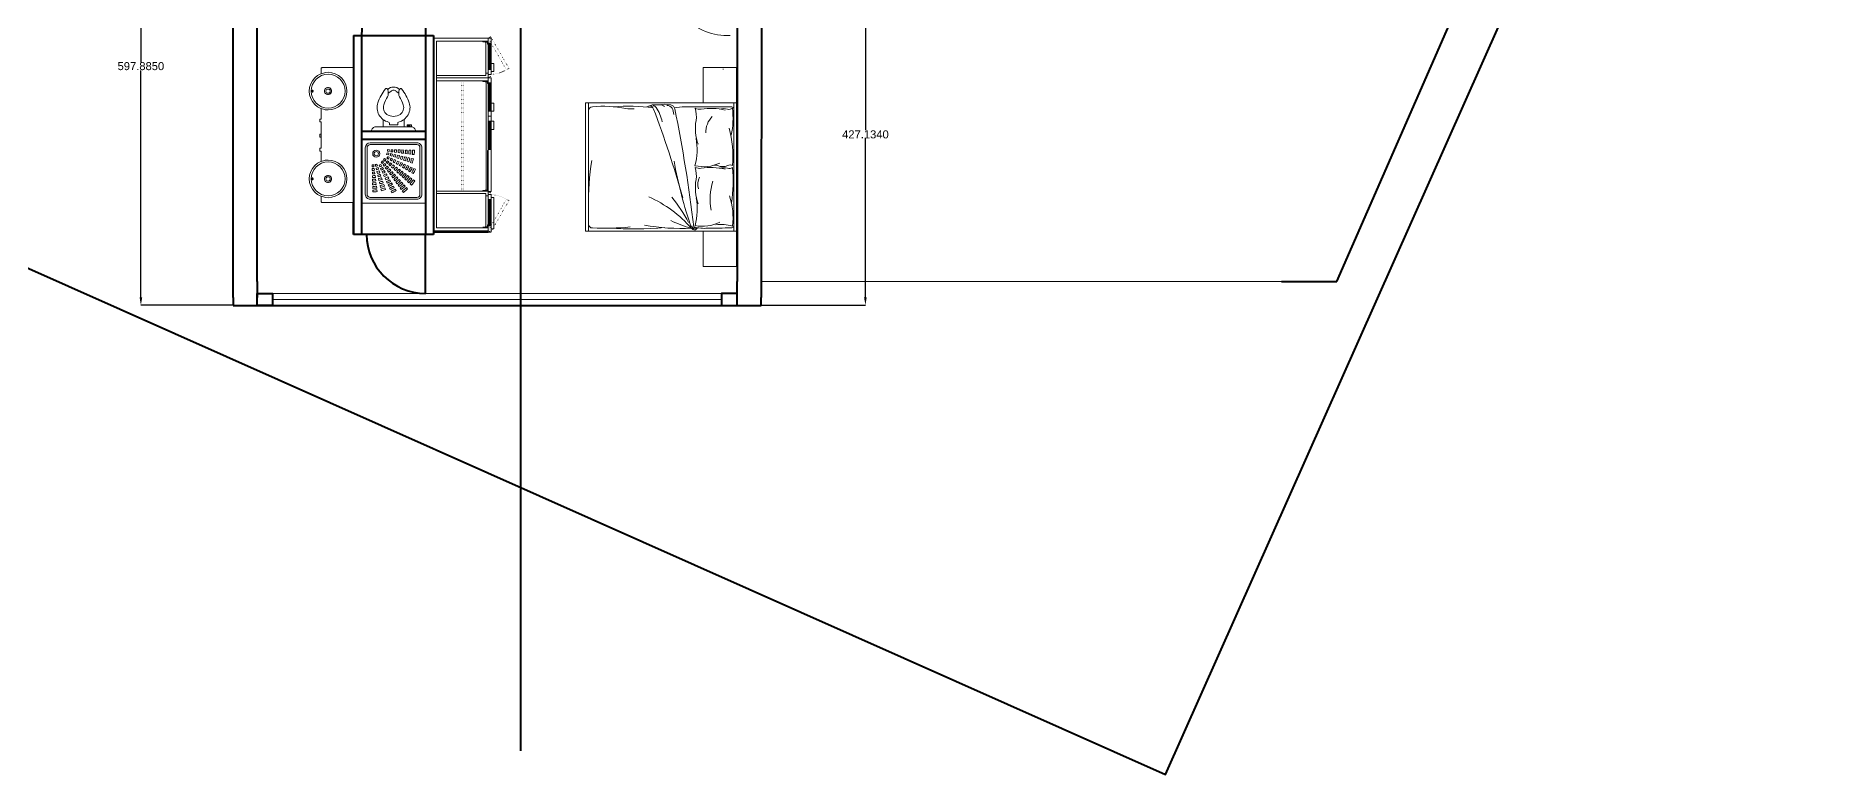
# Model space of a CAD drawing. Header units: inches. Extents: x -422522 to 22891, y -2973 to 414515.
# Drawn here: x 18422 to 20647, y 3430 to 4354 of the extents above; entities that cross this region are included whole.
import ezdxf

# ---------------------------------------------------------------- set-up
doc = ezdxf.new("R2010")
doc.units = ezdxf.units.IN
doc.header["$MEASUREMENT"] = 0
doc.linetypes.add('DOT2', pattern=[0.125, 0, -0.125])
doc.linetypes.add('TRATTEGGIATA2', pattern=[9.525, 6.35, -3.175])
doc.layers.get('0').update_dxf_attribs({"lineweight": 40})
for name, color, linetype, lineweight in [('ARREDAMENTO', 8, 'Continuous', 13), ('ARREDI attrezzature - furniture', 175, 'Continuous', 9), ('PORTE_finestre_doors_windows', 4, 'Continuous', 15)]:
    doc.layers.add(name, color=color, linetype=linetype, lineweight=lineweight)
doc.layers.add('ARREDI_attrezzature', color=175, linetype='Continuous')
doc.styles.add('ARCH', font='txt')
doc.styles.get("Standard").update_dxf_attribs({"font": 'Arial.ttf'})
doc.dimstyles.get("Standard").update_dxf_attribs({"dimtxt": 10, "dimasz": 10, "dimexe": 0.18, "dimexo": 0.0625, "dimgap": 0.09, "dimtad": 0, "dimtih": 1, "dimtoh": 1, "dimdec": 4, "dimzin": 0, "dimdsep": 46, "dimtxsty": 'Standard', "dimcen": 0.09, "dimadec": 0, "dimazin": 0, "dimtfac": 1, "dimtdec": 4, "dimtofl": 0, "dimtmove": 0, "dimatfit": 3, "dimfxl": 1, "dimtolj": 1, "dimtzin": 0, "dimarcsym": 0})

# ---------------------------------------------------------------- blocks, each defined once
blk = doc.blocks.new('15PTOI06')
for p, q in [((8, 8.5), (8, -8.5)), ((11.5, 5), (8, 5)), ((9, 2), (9.765178, 2)), ((9, -2), (9, 2)), ((23.431562, 2.5), (24.727861, 2.5)), ((24.931034, 1.327586), (24.062054, 2.5)), ((11.5, -5), (8, -5)), ((8.5, -8), (8, -8)), ((9, -6.5), (8.5, -6.5)), ((8.5, -6.5), (8.5, -8)), ((9.765178, -2), (9, -2)), ((9, -8.5), (9, -6.5)), ((23.431562, -2.5), (24.690476, -2.5)), ((24.931034, -1.327586), (24.062054, -2.5)), ((8, -8.5), (9, -8.5))]:
    blk.add_line(p, q)
for centre, radius, start, end in [((6, 8.5), 2, 0, 90), ((9.765178, 2.5), 0.5, 270, 346.116636), ((17.25, 0.65), 7.210062, 71.816347, 166.116636), ((19.118098, 0), 6.118098, 147.797266, 212.202734), ((17.25, 0.65), 4.210062, 71.816347, 142.891702), ((12, -13.75), 19.534695, 57.937508, 70.559965), ((12, -13.75), 22.534695, 51.265418, 70.559965), ((23.431562, 4.5), 2, 237.937508, 270), ((24.727861, 4.5), 2, 270, 314.939898), ((23.666667, 0), 1.833333, 313.602819, 46.397181), ((23.166667, 0), 3.833333, 313.602819, 46.397181), ((25.787408, 3.438228), 0.5, 314.939898, 51.265418), ((9.765178, -2.5), 0.5, 13.883364, 90), ((17.25, -0.65), 7.210062, 193.883364, 288.183653), ((17.25, -0.65), 4.210062, 217.108298, 288.183653), ((12, 13.75), 19.534695, 289.440035, 302.062492), ((12, 13.75), 22.534695, 289.440035, 308.665009), ((23.431562, -4.5), 2, 90, 122.062492), ((24.690476, -4.5), 2, 44.162471, 90), ((25.766527, -3.454957), 0.5, 308.665009, 44.162471), ((6, -8.5), 2, 270, 0)]:
    blk.add_arc(centre, radius, start, end)
at = {"style": 'ARCH'}
for tag, p, flags in [('ITEM', (0, -19.5), 3), ('ROOM_NUMBER', (0, -28.5), 1)]:
    blk.add_attdef(tag, p, '', height=6, dxfattribs=dict(at, flags=flags))
blk = doc.blocks.new('*D57')
at = {"color": 0, "lineweight": -2, "transparency": 16777216}
for p, q in [((18668.1, 4614.6), (18553.1, 4614.6)), ((18553.2, 4604.6), (18553.2, 4320.8)), ((18553.2, 4026.7), (18553.2, 4310.4)), ((18668.3, 4016.7), (18553.1, 4016.7))]:
    blk.add_line(p, q, dxfattribs=at)
at = {"color": 0, "transparency": 16777216}
for points in [[(18551.6, 4604.6), (18554.9, 4604.6), (18553.2, 4614.6)], [(18551.6, 4026.7), (18554.9, 4026.7), (18553.2, 4016.7)]]:
    blk.add_solid(points, dxfattribs=at)
at = {"layer": 'Defpoints', "color": 0, "transparency": 16777216}
for p in [(18553.2, 4614.6), (18668.2, 4614.6), (18668.3, 4016.7)]:
    blk.add_point(p, dxfattribs=at)
at = {"color": 0, "transparency": 16777216, "insert": (18553.2, 4315.6), "char_height": 10, "attachment_point": 5}
blk.add_mtext('\\A1;597.8850', dxfattribs=at)
blk = doc.blocks.new('*D64')
at = {"color": 0, "lineweight": -2, "transparency": 16777216}
for p, q in [((19328.4, 4443.8), (19458.8, 4443.8)), ((19458.6, 4433.8), (19458.6, 4235.5)), ((19458.6, 4026.7), (19458.6, 4225.1)), ((19328.4, 4016.7), (19458.8, 4016.7))]:
    blk.add_line(p, q, dxfattribs=at)
at = {"color": 0, "transparency": 16777216}
for points in [[(19456.9, 4433.8), (19460.2, 4433.8), (19458.6, 4443.8)], [(19456.9, 4026.7), (19460.2, 4026.7), (19458.6, 4016.7)]]:
    blk.add_solid(points, dxfattribs=at)
at = {"layer": 'Defpoints', "color": 0, "transparency": 16777216}
for p in [(19328.4, 4443.8), (19328.3, 4016.7), (19458.6, 4016.7)]:
    blk.add_point(p, dxfattribs=at)
at = {"color": 0, "transparency": 16777216, "insert": (19458.6, 4230.3), "char_height": 10, "attachment_point": 5}
blk.add_mtext('\\A1;427.1340', dxfattribs=at)

msp = doc.modelspace()

# ---------------------------------------------------------------- linework, layer by layer
at = {"color": 1}
msp.add_line((19027.87459, 3459.69979), (19027.87459, 5414.87598), dxfattribs=at)
for p, q in [((18668.32267, 4046.68393), (18668.32267, 5256.68393)), ((19328.83663, 4661.90423), (19328.32267, 4046.68393)), ((20047.60034, 4046.68393), (20290.34628, 4600.62601)), ((18698.32267, 4046.68393), (18698.32267, 4433.81791)), ((18908.9109, 4433.81791), (18908.9109, 4353.81791)), ((19298.32267, 4433.81791), (19298.32267, 4046.68393)), ((18818.9109, 4353.81791), (18818.9109, 4105.34732)), ((18818.9109, 4353.81791), (18918.9109, 4353.81791)), ((18828.9109, 4353.81791), (18828.9109, 4105.34732)), ((18908.9109, 4353.81791), (18908.9109, 4105.34732)), ((18918.9109, 4353.81791), (18918.9109, 4105.34732)), ((18918.9109, 4326.14586), (18918.9109, 4132.70586)), ((19298.32267, 4313.83199), (19298.32267, 4269.59669)), ((19298.32267, 4189.59669), (19298.32267, 4313.83199)), ((19298.32267, 4087.03237), (19298.32267, 4287.23975)), ((18818.9109, 4245.34732), (18818.9109, 4145.34732)), ((18828.9109, 4234.58261), (18908.9109, 4234.58261)), ((18828.9109, 4224.58261), (18908.9109, 4224.58261)), ((19298.32267, 4189.59669), (19298.32267, 4065.3614)), ((18818.9109, 4105.34732), (18818.9109, 4145.34732)), ((18918.9109, 4105.34732), (18818.9109, 4105.34732)), ((18908.9109, 4031.68393), (18908.9109, 4105.34732)), ((18987.08982, 4108.2215), (18918.9109, 4108.2215)), ((19298.32267, 4065.3614), (19298.32267, 4109.59669)), ((18698.32267, 4046.68393), (18698.32267, 4061.68393)), ((18668.32267, 4026.68393), (18668.32267, 4046.68393)), ((18698.32267, 4046.68393), (18698.32267, 4026.68393)), ((19298.32267, 4016.68393), (19298.32267, 4046.68393)), ((19328.32267, 4046.68393), (19328.32267, 4026.68393)), ((19978.32267, 4046.68393), (20047.60034, 4046.68393)), ((18668.32267, 4026.68393), (18668.32267, 4016.68393)), ((18668.32267, 4016.68393), (19328.32267, 4016.68393)), ((19328.32267, 4016.68393), (19328.32267, 4026.68393))]:
    msp.add_line(p, q)
for points in [[(18006.50478, 4243.59838), (19833.7291, 3430.42479), (20646.90269, 5257.64911), (18819.67837, 6070.8227)], [(18698.32267, 4031.68393), (18717.80384, 4031.68393), (18717.80384, 4016.68393), (18698.32267, 4016.68393)], [(19298.32267, 4031.68393), (19278.8415, 4031.68393), (19278.8415, 4016.68393), (19298.32267, 4016.68393)]]:
    msp.add_lwpolyline(points, close=True)
for centre, radius, start, end in [((18908.9109, 4353.81791), 80, 90, 180), ((18908.9109, 4105.34732), 73.66339, 180, 270)]:
    msp.add_arc(centre, radius, start, end)
at = {"layer": 'ARREDAMENTO'}
for p, q in [((18918.9109, 4350.49951), (18987.3109, 4350.49951)), ((18987.3109, 4346.89951), (18922.5109, 4346.89951)), ((18922.5109, 4346.89951), (18922.5109, 4246.57888)), ((18980.37942, 4346.89951), (18980.37942, 4345.86774)), ((18984.87151, 4346.89951), (18980.37942, 4346.89951)), ((18980.37942, 4345.86774), (18984.87151, 4345.86774)), ((18983.40572, 4345.86774), (18983.40572, 4345.53642)), ((18986.24282, 4345.86774), (18983.40572, 4345.86774)), ((18983.40572, 4345.53642), (18986.24282, 4345.53642)), ((18984.09061, 4345.53642), (18984.09061, 4306.81951)), ((18984.87151, 4345.86774), (18984.87151, 4346.89951)), ((18986.24282, 4346.89951), (18986.24282, 4343.21769)), ((18987.3109, 4346.89951), (18986.24282, 4346.89951)), ((18986.24282, 4345.53642), (18986.24282, 4345.86774)), ((18986.24282, 4343.21769), (18987.3109, 4343.21769)), ((18987.3109, 4301.05951), (18987.3109, 4350.49951)), ((18987.3109, 4350.49951), (18990.9109, 4350.49951)), ((18987.3109, 4343.21769), (18987.3109, 4346.89951)), ((18987.3109, 4344.2081), (18990.9109, 4344.2081)), ((18988.44282, 4344.2081), (18988.44282, 4311.37752)), ((18989.85771, 4311.37752), (18989.85771, 4344.2081)), ((18990.9109, 4305.18336), (18990.9109, 4350.49951)), ((19298.32267, 4346.96382), (19298.32267, 4153.52382)), ((18994.13587, 4318.91434), (18990.9109, 4318.91434)), ((18994.13587, 4308.76521), (18994.13587, 4318.91434)), ((18767.58221, 4297.47838), (18765.40786, 4293.41046)), ((18769.53861, 4296.17116), (18767.58169, 4292.51003)), ((18770.50839, 4301.04395), (18767.58221, 4297.47838)), ((18772.17217, 4299.38017), (18769.53861, 4296.17116)), ((18774.07396, 4303.97013), (18770.50839, 4301.04395)), ((18775.38118, 4302.01373), (18772.17217, 4299.38017)), ((18778.14188, 4306.14448), (18774.07396, 4303.97013)), ((18779.04231, 4303.97065), (18775.38118, 4302.01373)), ((18778.32267, 4306.19933), (18778.14188, 4306.14448)), ((18778.42962, 4313.19698), (18778.32267, 4312.80305)), ((18778.32267, 4312.80305), (18778.32267, 4306.19933)), ((18778.32267, 4306.19933), (18782.55584, 4307.48344)), ((18778.73042, 4313.52413), (18778.42962, 4313.19698)), ((18779.19833, 4313.74446), (18778.73042, 4313.52413)), ((18783.01487, 4305.17571), (18779.04231, 4303.97065)), ((18779.73309, 4313.81791), (18779.19833, 4313.74446)), ((18818.9109, 4313.81791), (18779.73309, 4313.81791)), ((18782.55584, 4307.48344), (18783.61679, 4307.58794)), ((18787.1462, 4305.58261), (18783.01487, 4305.17571)), ((18787.1462, 4307.93555), (18783.61679, 4307.58794)), ((18791.73656, 4307.48344), (18787.1462, 4307.93555)), ((18791.27752, 4305.17571), (18787.1462, 4305.58261)), ((18795.25008, 4303.97065), (18791.27752, 4305.17571)), ((18796.15052, 4306.14448), (18791.73656, 4307.48344)), ((18798.91122, 4302.01373), (18795.25008, 4303.97065)), ((18800.21844, 4303.97013), (18796.15052, 4306.14448)), ((18802.12022, 4299.38017), (18798.91122, 4302.01373)), ((18803.78401, 4301.04395), (18800.21844, 4303.97013)), ((18804.75379, 4296.17116), (18802.12022, 4299.38017)), ((18806.71019, 4297.47838), (18803.78401, 4301.04395)), ((18806.71071, 4292.51003), (18804.75379, 4296.17116)), ((18808.88454, 4293.41046), (18806.71019, 4297.47838)), ((18922.5109, 4303.93951), (18984.10292, 4303.93951)), ((18922.5109, 4301.05951), (18987.3109, 4301.05951)), ((18922.5109, 4301.05951), (18987.3109, 4301.05951)), ((18922.5109, 4297.45951), (18987.3109, 4297.45951)), ((18980.37942, 4297.45951), (18980.37942, 4296.42774)), ((18984.87151, 4297.45951), (18980.37942, 4297.45951)), ((18980.37942, 4296.42774), (18984.87151, 4296.42774)), ((18983.40572, 4296.42774), (18983.40572, 4296.09642)), ((18986.24282, 4296.42774), (18983.40572, 4296.42774)), ((18983.40572, 4296.09642), (18986.24282, 4296.09642)), ((18987.3109, 4306.81951), (18984.10292, 4306.81951)), ((18984.10292, 4306.81951), (18984.10292, 4303.93951)), ((18984.81018, 4160.71649), (18984.81018, 4296.09642)), ((18984.87151, 4296.42774), (18984.87151, 4297.45951)), ((18986.24282, 4297.45951), (18986.24282, 4293.77769)), ((18987.3109, 4297.45951), (18986.24282, 4297.45951)), ((18986.24282, 4296.09642), (18986.24282, 4296.42774)), ((18987.3109, 4311.37752), (18990.9109, 4311.37752)), ((18987.3109, 4305.18336), (18987.3109, 4306.81951)), ((18987.3109, 4305.18336), (18990.9109, 4305.18336)), ((18987.3109, 4301.05951), (18987.3109, 4109.91341)), ((18990.9109, 4301.05951), (18987.3109, 4301.05951)), ((18987.3109, 4293.77769), (18987.3109, 4297.45951)), ((18987.3109, 4294.75117), (18990.9109, 4294.75117)), ((18988.44282, 4311.37752), (18989.85771, 4311.37752)), ((18988.44282, 4294.75117), (18988.44282, 4259.33399)), ((18989.85771, 4294.75117), (18988.44282, 4294.75117)), ((18989.85771, 4259.33399), (18989.85771, 4294.75117)), ((18990.9109, 4308.76521), (18994.13587, 4308.76521)), ((18990.9109, 4301.05951), (18990.9109, 4158.98205)), ((19255.96973, 4313.83199), (19298.32267, 4313.83199)), ((19255.96973, 4269.59669), (19255.96973, 4313.83199)), ((19280.83805, 4312.46193), (19280.83805, 4311.43017)), ((18764.0689, 4288.9965), (18763.61679, 4284.40614)), ((18763.61679, 4284.40614), (18764.0689, 4279.81578)), ((18765.40786, 4293.41046), (18764.0689, 4288.9965)), ((18764.0689, 4279.81578), (18765.40786, 4275.40183)), ((18765.40786, 4275.40183), (18767.58221, 4271.3339)), ((18766.37663, 4288.53747), (18765.96973, 4284.40614)), ((18765.96973, 4284.40614), (18766.37663, 4280.27482)), ((18767.58169, 4292.51003), (18766.37663, 4288.53747)), ((18766.37663, 4280.27482), (18767.58169, 4276.30226)), ((18767.17546, 4284.77258), (18767.1462, 4284.40614)), ((18767.17546, 4284.0397), (18767.1462, 4284.40614)), ((18767.23574, 4285.03007), (18767.17546, 4284.77258)), ((18767.23574, 4283.78222), (18767.17546, 4284.0397)), ((18767.31682, 4285.23469), (18767.23574, 4285.03007)), ((18767.31682, 4283.5776), (18767.23574, 4283.78222)), ((18767.42816, 4285.41057), (18767.31682, 4285.23469)), ((18767.42816, 4283.40171), (18767.31682, 4283.5776)), ((18767.56219, 4285.53105), (18767.42816, 4285.41057)), ((18767.56219, 4283.28124), (18767.42816, 4283.40171)), ((18767.73443, 4285.58261), (18767.56219, 4285.53105)), ((18767.73443, 4283.22967), (18767.56219, 4283.28124)), ((18767.58169, 4276.30226), (18769.53861, 4272.64113)), ((18767.73443, 4285.58261), (18767.90668, 4285.53105)), ((18767.73443, 4283.22967), (18767.90668, 4283.28124)), ((18767.90668, 4285.53105), (18768.0407, 4285.41057)), ((18767.90668, 4283.28124), (18768.0407, 4283.40171)), ((18768.0407, 4285.41057), (18768.15204, 4285.23469)), ((18768.0407, 4283.40171), (18768.15204, 4283.5776)), ((18768.15204, 4285.23469), (18768.23313, 4285.03007)), ((18768.15204, 4283.5776), (18768.23313, 4283.78222)), ((18768.23313, 4285.03007), (18768.29341, 4284.77258)), ((18768.23313, 4283.78222), (18768.29341, 4284.0397)), ((18768.29341, 4284.77258), (18768.32267, 4284.40614)), ((18768.29341, 4284.0397), (18768.32267, 4284.40614)), ((18769.53861, 4272.64113), (18772.17217, 4269.43212)), ((18783.21529, 4286.40904), (18782.78875, 4285.09629)), ((18782.78875, 4285.09629), (18782.78875, 4283.71599)), ((18782.78875, 4283.71599), (18783.21529, 4282.40324)), ((18784.02661, 4287.52573), (18783.21529, 4286.40904)), ((18783.21529, 4282.40324), (18784.02661, 4281.28655)), ((18785.1433, 4288.33705), (18784.02661, 4287.52573)), ((18784.02661, 4281.28655), (18785.1433, 4280.47523)), ((18784.73524, 4285.63459), (18784.47363, 4284.82944)), ((18784.47363, 4284.82944), (18784.47363, 4283.98285)), ((18784.47363, 4283.98285), (18784.73524, 4283.1777)), ((18785.23285, 4286.31949), (18784.73524, 4285.63459)), ((18784.73524, 4283.1777), (18785.23285, 4282.49279)), ((18786.45605, 4288.76359), (18785.1433, 4288.33705)), ((18785.1433, 4280.47523), (18786.45605, 4280.04869)), ((18785.91775, 4286.8171), (18785.23285, 4286.31949)), ((18785.23285, 4282.49279), (18785.91775, 4281.99518)), ((18786.72291, 4287.07871), (18785.91775, 4286.8171)), ((18785.91775, 4281.99518), (18786.72291, 4281.73357)), ((18787.83635, 4288.76359), (18786.45605, 4288.76359)), ((18786.45605, 4280.04869), (18787.83635, 4280.04869)), ((18787.56949, 4287.07871), (18786.72291, 4287.07871)), ((18786.72291, 4281.73357), (18787.56949, 4281.73357)), ((18788.37464, 4286.8171), (18787.56949, 4287.07871)), ((18787.56949, 4281.73357), (18788.37464, 4281.99518)), ((18789.1491, 4288.33705), (18787.83635, 4288.76359)), ((18787.83635, 4280.04869), (18789.1491, 4280.47523)), ((18789.05955, 4286.31949), (18788.37464, 4286.8171)), ((18788.37464, 4281.99518), (18789.05955, 4282.49279)), ((18789.55716, 4285.63459), (18789.05955, 4286.31949)), ((18789.05955, 4282.49279), (18789.55716, 4283.1777)), ((18790.26579, 4287.52573), (18789.1491, 4288.33705)), ((18789.1491, 4280.47523), (18790.26579, 4281.28655)), ((18789.81877, 4284.82944), (18789.55716, 4285.63459)), ((18789.55716, 4283.1777), (18789.81877, 4283.98285)), ((18789.81877, 4283.98285), (18789.81877, 4284.82944)), ((18791.07711, 4286.40904), (18790.26579, 4287.52573)), ((18790.26579, 4281.28655), (18791.07711, 4282.40324)), ((18791.50365, 4285.09629), (18791.07711, 4286.40904)), ((18791.07711, 4282.40324), (18791.50365, 4283.71599)), ((18791.50365, 4283.71599), (18791.50365, 4285.09629)), ((18802.12022, 4269.43212), (18804.75379, 4272.64113)), ((18804.75379, 4272.64113), (18806.71071, 4276.30226)), ((18806.71019, 4271.3339), (18808.88454, 4275.40183)), ((18807.91577, 4288.53747), (18806.71071, 4292.51003)), ((18806.71071, 4276.30226), (18807.91577, 4280.27482)), ((18808.32267, 4284.40614), (18807.91577, 4288.53747)), ((18807.91577, 4280.27482), (18808.32267, 4284.40614)), ((18810.2235, 4288.9965), (18808.88454, 4293.41046)), ((18808.88454, 4275.40183), (18810.2235, 4279.81578)), ((18810.67561, 4284.40614), (18810.2235, 4288.9965)), ((18810.2235, 4279.81578), (18810.67561, 4284.40614)), ((18986.24282, 4293.77769), (18987.3109, 4293.77769)), ((18767.58221, 4271.3339), (18770.50839, 4267.76834)), ((18770.50839, 4267.76834), (18774.07396, 4264.84215)), ((18772.17217, 4269.43212), (18775.38118, 4266.79855)), ((18774.07396, 4264.84215), (18778.14188, 4262.6678)), ((18775.38118, 4266.79855), (18779.04231, 4264.84163)), ((18778.14188, 4262.6678), (18778.32267, 4262.61296)), ((18778.32267, 4262.61296), (18782.55584, 4261.32884)), ((18778.32267, 4262.61296), (18778.32267, 4249.57804)), ((18779.04231, 4264.84163), (18783.01487, 4263.63657)), ((18783.61679, 4261.22435), (18782.55584, 4261.32884)), ((18783.01487, 4263.63657), (18787.1462, 4263.22967)), ((18783.61679, 4261.22435), (18787.1462, 4260.87673)), ((18783.61679, 4261.22435), (18783.61679, 4261.22435)), ((18787.1462, 4263.22967), (18791.27752, 4263.63657)), ((18787.1462, 4260.87673), (18791.73656, 4261.32884)), ((18791.27752, 4263.63657), (18795.25008, 4264.84163)), ((18791.73656, 4261.32884), (18796.15052, 4262.6678)), ((18795.25008, 4264.84163), (18798.91122, 4266.79855)), ((18796.15052, 4262.6678), (18800.21844, 4264.84215)), ((18798.91122, 4266.79855), (18802.12022, 4269.43212)), ((18800.21844, 4264.84215), (18803.78401, 4267.76834)), ((18803.78401, 4267.76834), (18806.71019, 4271.3339)), ((18922.5109, 4113.51341), (18922.5109, 4256.79341)), ((18987.3109, 4259.33399), (18990.9109, 4259.33399)), ((18987.3109, 4253.15675), (18990.9109, 4253.15675)), ((18987.3109, 4252.96226), (18990.9109, 4252.96226)), ((18988.44282, 4259.33399), (18989.85771, 4259.33399)), ((18994.13587, 4269.58169), (18990.9109, 4269.58169)), ((18990.9109, 4259.43256), (18994.13587, 4259.43256)), ((18994.13587, 4259.43256), (18994.13587, 4269.58169)), ((19108.67561, 4109.59669), (19108.67561, 4269.59669)), ((19298.32267, 4269.59669), (19108.67561, 4269.59669)), ((19112.72267, 4109.59669), (19112.72267, 4269.59669)), ((19191.16839, 4266.95301), (19185.57734, 4264.89081)), ((19192.79686, 4267.24375), (19202.03124, 4267.24375)), ((19232.57961, 4264.89081), (19290.5109, 4264.89081)), ((19294.27561, 4109.59669), (19294.27561, 4269.59669)), ((18778.32267, 4249.57804), (18777.02504, 4249.57804)), ((18777.02504, 4249.57804), (18777.02504, 4246.04863)), ((18777.02504, 4246.04863), (18778.32267, 4246.04863)), ((18778.32267, 4230.60125), (18777.02504, 4230.60125)), ((18777.02504, 4230.60125), (18777.02504, 4227.07184)), ((18778.32267, 4246.04863), (18778.32267, 4245.04638)), ((18778.32267, 4235.51696), (18778.32267, 4245.04638)), ((18778.32267, 4241.51696), (18778.32267, 4227.17767)), ((18778.32267, 4217.64826), (18778.32267, 4231.98755)), ((18987.3109, 4246.7681), (18990.9109, 4246.7681)), ((18988.44282, 4211.35091), (18988.44282, 4246.7681)), ((18988.44282, 4246.7681), (18989.85771, 4246.7681)), ((18989.85771, 4246.7681), (18989.85771, 4211.35091)), ((18990.9109, 4246.68645), (18994.13587, 4246.68645)), ((18994.13587, 4236.53732), (18990.9109, 4236.53732)), ((18994.13587, 4246.68645), (18994.13587, 4236.53732)), ((18777.02504, 4227.07184), (18778.32267, 4227.07184)), ((18777.02504, 4209.58719), (18777.02504, 4213.1166)), ((18777.02504, 4213.1166), (18778.32267, 4213.1166)), ((18778.32267, 4209.58719), (18777.02504, 4209.58719)), ((18778.32267, 4223.64826), (18778.32267, 4214.11885)), ((18778.32267, 4213.1166), (18778.32267, 4214.11885)), ((18778.32267, 4196.55227), (18778.32267, 4209.58719)), ((18828.9109, 4224.58261), (18828.9109, 4144.58261)), ((18833.62202, 4213.64928), (18833.62202, 4155.51595)), ((18835.84424, 4213.64928), (18835.84424, 4155.51595)), ((18897.97757, 4219.8715), (18839.84424, 4219.8715)), ((18897.97757, 4217.64928), (18839.84424, 4217.64928)), ((18901.97757, 4155.51595), (18901.97757, 4213.64928)), ((18904.19979, 4155.51595), (18904.19979, 4213.64928)), ((18908.9109, 4144.58261), (18908.9109, 4224.58261)), ((18986.24282, 4159.35341), (18986.24282, 4210.18132)), ((18986.24282, 4210.18132), (18987.3109, 4210.18132)), ((18987.3109, 4211.35091), (18990.9109, 4211.35091)), ((18987.3109, 4210.18132), (18987.3109, 4159.35341)), ((18989.85771, 4211.35091), (18988.44282, 4211.35091)), ((18764.0689, 4179.34944), (18765.40786, 4183.7634)), ((18765.40786, 4183.7634), (18767.58221, 4187.83132)), ((18767.58169, 4182.86297), (18769.53861, 4186.5241)), ((18767.58221, 4187.83132), (18770.50839, 4191.39689)), ((18769.53861, 4186.5241), (18772.17217, 4189.73311)), ((18770.50839, 4191.39689), (18774.07396, 4194.32307)), ((18772.17217, 4189.73311), (18775.38118, 4192.36668)), ((18774.07396, 4194.32307), (18778.14188, 4196.49743)), ((18775.38118, 4192.36668), (18779.04231, 4194.32359)), ((18778.14188, 4196.49743), (18778.32267, 4196.55227)), ((18778.32267, 4196.55227), (18782.55584, 4197.83638)), ((18779.04231, 4194.32359), (18783.01487, 4195.52865)), ((18783.61679, 4197.94088), (18782.55584, 4197.83638)), ((18783.01487, 4195.52865), (18787.1462, 4195.93555)), ((18783.61679, 4197.94088), (18787.1462, 4198.2885)), ((18783.61679, 4197.94088), (18783.61679, 4197.94088)), ((18787.1462, 4198.2885), (18791.73656, 4197.83638)), ((18787.1462, 4195.93555), (18791.27752, 4195.52865)), ((18791.27752, 4195.52865), (18795.25008, 4194.32359)), ((18791.73656, 4197.83638), (18796.15052, 4196.49743)), ((18795.25008, 4194.32359), (18798.91122, 4192.36668)), ((18796.15052, 4196.49743), (18800.21844, 4194.32307)), ((18798.91122, 4192.36668), (18802.12022, 4189.73311)), ((18800.21844, 4194.32307), (18803.78401, 4191.39689)), ((18802.12022, 4189.73311), (18804.75379, 4186.5241)), ((18803.78401, 4191.39689), (18806.71019, 4187.83132)), ((18804.75379, 4186.5241), (18806.71071, 4182.86297)), ((18806.71019, 4187.83132), (18808.88454, 4183.7634)), ((18808.88454, 4183.7634), (18810.2235, 4179.34944)), ((18763.61679, 4174.75908), (18764.0689, 4179.34944)), ((18764.0689, 4170.16872), (18763.61679, 4174.75908)), ((18765.40786, 4165.75477), (18764.0689, 4170.16872)), ((18767.58221, 4161.68684), (18765.40786, 4165.75477)), ((18765.96973, 4174.75908), (18766.37663, 4178.89041)), ((18766.37663, 4170.62776), (18765.96973, 4174.75908)), ((18766.37663, 4178.89041), (18767.58169, 4182.86297)), ((18767.58169, 4166.6552), (18766.37663, 4170.62776)), ((18767.17546, 4175.12553), (18767.1462, 4174.75908)), ((18767.17546, 4174.39264), (18767.1462, 4174.75908)), ((18767.23574, 4175.38301), (18767.17546, 4175.12553)), ((18767.23574, 4174.13516), (18767.17546, 4174.39264)), ((18767.31682, 4175.58763), (18767.23574, 4175.38301)), ((18767.31682, 4173.93054), (18767.23574, 4174.13516)), ((18767.42816, 4175.76351), (18767.31682, 4175.58763)), ((18767.42816, 4173.75465), (18767.31682, 4173.93054)), ((18767.56219, 4175.88399), (18767.42816, 4175.76351)), ((18767.56219, 4173.63418), (18767.42816, 4173.75465)), ((18767.73443, 4175.93555), (18767.56219, 4175.88399)), ((18767.73443, 4173.58261), (18767.56219, 4173.63418)), ((18769.53861, 4162.99407), (18767.58169, 4166.6552)), ((18770.50839, 4158.12128), (18767.58221, 4161.68684)), ((18767.73443, 4175.93555), (18767.90668, 4175.88399)), ((18767.73443, 4173.58261), (18767.90668, 4173.63418)), ((18767.90668, 4175.88399), (18768.0407, 4175.76351)), ((18767.90668, 4173.63418), (18768.0407, 4173.75465)), ((18768.0407, 4175.76351), (18768.15204, 4175.58763)), ((18768.0407, 4173.75465), (18768.15204, 4173.93054)), ((18768.15204, 4175.58763), (18768.23313, 4175.38301)), ((18768.15204, 4173.93054), (18768.23313, 4174.13516)), ((18768.23313, 4175.38301), (18768.29341, 4175.12553)), ((18768.23313, 4174.13516), (18768.29341, 4174.39264)), ((18768.29341, 4175.12553), (18768.32267, 4174.75908)), ((18768.29341, 4174.39264), (18768.32267, 4174.75908)), ((18772.17217, 4159.78506), (18769.53861, 4162.99407)), ((18782.78875, 4175.44924), (18783.21529, 4176.76198)), ((18782.78875, 4174.06893), (18782.78875, 4175.44924)), ((18783.21529, 4172.75618), (18782.78875, 4174.06893)), ((18783.21529, 4176.76198), (18784.02661, 4177.87867)), ((18784.02661, 4171.63949), (18783.21529, 4172.75618)), ((18784.02661, 4177.87867), (18785.1433, 4178.68999)), ((18785.1433, 4170.82817), (18784.02661, 4171.63949)), ((18784.47363, 4175.18238), (18784.73524, 4175.98753)), ((18784.47363, 4174.33579), (18784.47363, 4175.18238)), ((18784.73524, 4173.53064), (18784.47363, 4174.33579)), ((18784.73524, 4175.98753), (18785.23285, 4176.67243)), ((18785.23285, 4172.84574), (18784.73524, 4173.53064)), ((18785.1433, 4178.68999), (18786.45605, 4179.11653)), ((18786.45605, 4170.40163), (18785.1433, 4170.82817)), ((18785.23285, 4176.67243), (18785.91775, 4177.17004)), ((18785.91775, 4172.34812), (18785.23285, 4172.84574)), ((18785.91775, 4177.17004), (18786.72291, 4177.43165)), ((18786.72291, 4172.08651), (18785.91775, 4172.34812)), ((18786.45605, 4179.11653), (18787.83635, 4179.11653)), ((18787.83635, 4170.40163), (18786.45605, 4170.40163)), ((18786.72291, 4177.43165), (18787.56949, 4177.43165)), ((18787.56949, 4172.08651), (18786.72291, 4172.08651)), ((18787.56949, 4177.43165), (18788.37464, 4177.17004)), ((18788.37464, 4172.34812), (18787.56949, 4172.08651)), ((18787.83635, 4179.11653), (18789.1491, 4178.68999)), ((18789.1491, 4170.82817), (18787.83635, 4170.40163)), ((18788.37464, 4177.17004), (18789.05955, 4176.67243)), ((18789.05955, 4172.84574), (18788.37464, 4172.34812)), ((18789.05955, 4176.67243), (18789.55716, 4175.98753)), ((18789.55716, 4173.53064), (18789.05955, 4172.84574)), ((18789.1491, 4178.68999), (18790.26579, 4177.87867)), ((18790.26579, 4171.63949), (18789.1491, 4170.82817)), ((18789.55716, 4175.98753), (18789.81877, 4175.18238)), ((18789.81877, 4174.33579), (18789.55716, 4173.53064)), ((18789.81877, 4175.18238), (18789.81877, 4174.33579)), ((18790.26579, 4177.87867), (18791.07711, 4176.76198)), ((18791.07711, 4172.75618), (18790.26579, 4171.63949)), ((18791.07711, 4176.76198), (18791.50365, 4175.44924)), ((18791.50365, 4174.06893), (18791.07711, 4172.75618)), ((18791.50365, 4175.44924), (18791.50365, 4174.06893)), ((18804.75379, 4162.99407), (18802.12022, 4159.78506)), ((18806.71019, 4161.68684), (18803.78401, 4158.12128)), ((18806.71071, 4166.6552), (18804.75379, 4162.99407)), ((18808.88454, 4165.75477), (18806.71019, 4161.68684)), ((18806.71071, 4182.86297), (18807.91577, 4178.89041)), ((18807.91577, 4170.62776), (18806.71071, 4166.6552)), ((18807.91577, 4178.89041), (18808.32267, 4174.75908)), ((18808.32267, 4174.75908), (18807.91577, 4170.62776)), ((18810.2235, 4170.16872), (18808.88454, 4165.75477)), ((18810.2235, 4179.34944), (18810.67561, 4174.75908)), ((18810.67561, 4174.75908), (18810.2235, 4170.16872)), ((18774.07396, 4155.19509), (18770.50839, 4158.12128)), ((18775.38118, 4157.15149), (18772.17217, 4159.78506)), ((18778.14188, 4153.02074), (18774.07396, 4155.19509)), ((18779.04231, 4155.19458), (18775.38118, 4157.15149)), ((18778.32267, 4152.9659), (18778.14188, 4153.02074)), ((18778.32267, 4152.9659), (18782.55584, 4151.68178)), ((18778.32267, 4146.36217), (18778.32267, 4152.9659)), ((18778.42962, 4145.96825), (18778.32267, 4146.36217)), ((18778.73042, 4145.64109), (18778.42962, 4145.96825)), ((18779.19833, 4145.42076), (18778.73042, 4145.64109)), ((18783.01487, 4153.98951), (18779.04231, 4155.19458)), ((18779.73309, 4145.34732), (18779.19833, 4145.42076)), ((18818.9109, 4145.34732), (18779.73309, 4145.34732)), ((18782.55584, 4151.68178), (18783.61679, 4151.57729)), ((18787.1462, 4153.58261), (18783.01487, 4153.98951)), ((18787.1462, 4151.22967), (18783.61679, 4151.57729)), ((18791.27752, 4153.98951), (18787.1462, 4153.58261)), ((18791.73656, 4151.68178), (18787.1462, 4151.22967)), ((18795.25008, 4155.19458), (18791.27752, 4153.98951)), ((18796.15052, 4153.02074), (18791.73656, 4151.68178)), ((18798.91122, 4157.15149), (18795.25008, 4155.19458)), ((18800.21844, 4155.19509), (18796.15052, 4153.02074)), ((18802.12022, 4159.78506), (18798.91122, 4157.15149)), ((18803.78401, 4158.12128), (18800.21844, 4155.19509)), ((18828.9109, 4144.58261), (18908.9109, 4144.58261)), ((18839.84424, 4151.51595), (18897.97757, 4151.51595)), ((18839.84424, 4149.29372), (18897.97757, 4149.29372)), ((18922.5109, 4159.35341), (18987.3109, 4159.35341)), ((18922.5109, 4156.47341), (18984.10292, 4156.47341)), ((18980.37942, 4159.35341), (18980.37942, 4160.38517)), ((18980.37942, 4160.38517), (18984.87151, 4160.38517)), ((18984.87151, 4159.35341), (18980.37942, 4159.35341)), ((18983.40572, 4160.38517), (18983.40572, 4160.71649)), ((18983.40572, 4160.71649), (18986.24282, 4160.71649)), ((18986.24282, 4160.38517), (18983.40572, 4160.38517)), ((18984.09061, 4114.87649), (18984.09061, 4153.59341)), ((18984.10292, 4153.59341), (18984.10292, 4156.47341)), ((18987.3109, 4153.59341), (18984.10292, 4153.59341)), ((18984.87151, 4160.38517), (18984.87151, 4159.35341)), ((18986.24282, 4160.71649), (18986.24282, 4160.38517)), ((18987.3109, 4159.35341), (18986.24282, 4159.35341)), ((18987.3109, 4158.98205), (18990.9109, 4158.98205)), ((18987.3109, 4155.22956), (18990.9109, 4155.22956)), ((18987.3109, 4155.22956), (18987.3109, 4153.59341)), ((18987.3109, 4149.0354), (18990.9109, 4149.0354)), ((18988.44282, 4116.20481), (18988.44282, 4149.0354)), ((18988.44282, 4149.0354), (18989.85771, 4149.0354)), ((18989.85771, 4149.0354), (18989.85771, 4116.20481)), ((18990.9109, 4155.22956), (18990.9109, 4108.2215)), ((18990.9109, 4151.6477), (18994.13587, 4151.6477)), ((18994.13587, 4151.6477), (18994.13587, 4112.41454)), ((18986.24282, 4113.51341), (18986.24282, 4117.19522)), ((18986.24282, 4117.19522), (18987.3109, 4117.19522)), ((18987.3109, 4117.19522), (18987.3109, 4113.51341)), ((18987.3109, 4109.91341), (18918.9109, 4109.91341)), ((18987.3109, 4113.51341), (18922.5109, 4113.51341)), ((18980.37942, 4114.54517), (18984.87151, 4114.54517)), ((18984.87151, 4113.51341), (18980.37942, 4113.51341)), ((18983.40572, 4114.54517), (18983.40572, 4114.87649)), ((18983.40572, 4114.87649), (18986.24282, 4114.87649)), ((18986.24282, 4114.54517), (18983.40572, 4114.54517)), ((18984.87151, 4114.54517), (18984.87151, 4113.51341)), ((18986.24282, 4114.87649), (18986.24282, 4114.54517)), ((18987.3109, 4113.51341), (18986.24282, 4113.51341)), ((18990.68982, 4108.2215), (18987.08982, 4108.2215)), ((18987.3109, 4116.20481), (18990.9109, 4116.20481)), ((18989.85771, 4116.20481), (18988.44282, 4116.20481)), ((18994.13587, 4112.41454), (18990.9109, 4112.41454)), ((19298.32267, 4109.59669), (19108.67561, 4109.59669)), ((19255.96973, 4109.59669), (19255.96973, 4065.3614)), ((19255.96973, 4065.3614), (19298.32267, 4065.3614)), ((19328.32267, 4046.68393), (19978.32267, 4046.68393))]:
    msp.add_line(p, q, dxfattribs=at)
at = {"layer": 'ARREDAMENTO', "linetype": 'DOT2', "ltscale": 10}
for p, q in [((19010.04036, 4311.13093), (18987.3109, 4350.49951)), ((18990.42859, 4352.29951), (19013.15805, 4312.93093)), ((18953.7083, 4159.35341), (18953.7083, 4297.45951)), ((18956.11351, 4159.35341), (18956.11351, 4297.45951)), ((19013.15805, 4312.93093), (19010.04036, 4311.13093)), ((19010.04036, 4149.28199), (18987.3109, 4109.91341)), ((18990.42859, 4108.11341), (19013.15805, 4147.48199)), ((19013.15805, 4147.48199), (19010.04036, 4149.28199))]:
    msp.add_line(p, q, dxfattribs=at)
at = {"layer": 'ARREDAMENTO', "color": 251, "linetype": 'TRATTEGGIATA2', "ltscale": 0.004}
msp.add_line((18990.42859, 4302.85951), (18987.3109, 4301.05951), dxfattribs=at)
at = {"layer": 'ARREDAMENTO', "linetype": 'TRATTEGGIATA2', "ltscale": 0.004}
for p, q in [((18987.3109, 4158.98205), (18990.42859, 4157.18205)), ((18987.3109, 4109.91341), (18990.42859, 4108.11341))]:
    msp.add_line(p, q, dxfattribs=at)
at = {"layer": 'ARREDAMENTO'}
for points in [[(18862.51377, 4204.66268, 0.025403807), (18863.12336, 4206.8034), (18860.86736, 4207.32359, -0.025403807), (18860.32216, 4205.40899)], [(18863.5127, 4208.99492, 0.025403807), (18863.67777, 4211.21461), (18861.36321, 4211.26886, -0.025403807), (18861.21558, 4209.28362)], [(18866.75836, 4203.21727, 0.025403807), (18867.49266, 4205.79593), (18865.23666, 4206.31612, -0.025403807), (18864.56675, 4203.96358)], [(18867.96165, 4208.43576, 0.025403807), (18868.16049, 4211.10955), (18865.84592, 4211.1638, -0.025403807), (18865.66452, 4208.72447)], [(18872.41059, 4207.87661, 0.025403807), (18872.6432, 4211.00449), (18870.32864, 4211.05874, -0.025403807), (18870.11347, 4208.16532)], [(18876.85954, 4207.31746, 0.025403807), (18877.12591, 4210.89943), (18874.81135, 4210.95368, -0.025403807), (18874.56241, 4207.60617)], [(18881.30848, 4206.75831, 0.025403807), (18881.60863, 4210.79437), (18879.29407, 4210.84861, -0.025403807), (18879.01136, 4207.04702)], [(18885.75743, 4206.19916, 0.025403807), (18886.09134, 4210.68931), (18883.77678, 4210.74355, -0.025403807), (18883.4603, 4206.48787)], [(18890.20637, 4205.64001, 0.025403807), (18890.57406, 4210.58424), (18888.25949, 4210.63849, -0.025403807), (18887.90925, 4205.92872)], [(18894.65532, 4205.08086, 0.025403807), (18895.05677, 4210.47918), (18892.74221, 4210.53343, -0.025403807), (18892.35819, 4205.36957)], [(18844.4991, 4189.98075, -0.025403807), (18842.27941, 4189.81561), (18842.2251, 4192.13017, 0.025403807), (18844.21033, 4192.27786)], [(18845.05839, 4185.53182, -0.025403807), (18842.38461, 4185.3329), (18842.33029, 4187.64746, 0.025403807), (18844.76961, 4187.82894)], [(18848.83131, 4190.97981, -0.025403807), (18846.6906, 4190.37015), (18846.17035, 4192.62614, 0.025403807), (18848.08494, 4193.1714)], [(18850.27685, 4186.73526, -0.025403807), (18847.69821, 4186.00088), (18847.17795, 4188.25687, 0.025403807), (18849.53047, 4188.92685)], [(18851.72238, 4182.49071, -0.025403807), (18848.70581, 4181.63162), (18848.18556, 4183.8876, 0.025403807), (18850.97601, 4184.6823)], [(18851.80292, 4189.83196), (18850.89915, 4191.80343, 0.025403807), (18852.8728, 4192.83252), (18853.97185, 4190.96287, -0.025403807)], [(18853.67147, 4185.7559), (18852.76771, 4187.72737, 0.025403807), (18855.14511, 4188.96698), (18856.24416, 4187.09734, -0.025403807)], [(18854.7319, 4194.05646), (18853.36226, 4195.92308, 0.025403807), (18854.9054, 4197.18073), (18856.45728, 4195.46265, -0.025403807)], [(18855.54003, 4181.67984), (18854.63627, 4183.65131, 0.025403807), (18857.41742, 4185.10145), (18858.51647, 4183.2318, -0.025403807)], [(18857.38453, 4190.44132), (18856.0149, 4192.30793, 0.025403807), (18857.911, 4193.85325), (18859.46288, 4192.13517, -0.025403807)], [(18859.43729, 4198.762), (18857.57064, 4200.13158, -0.025403807), (18856.31303, 4198.5884), (18858.03116, 4197.03657, 0.025403807)], [(18860.03717, 4186.82617), (18858.66753, 4188.69278, 0.025403807), (18860.9166, 4190.52577), (18862.46848, 4188.80769, -0.025403807)], [(18863.05252, 4196.10947), (18861.18587, 4197.47905, -0.025403807), (18859.6406, 4195.5829), (18861.35873, 4194.03107, 0.025403807)], [(18863.66171, 4201.69111), (18861.69022, 4202.59481, -0.025403807), (18860.66118, 4200.62114), (18862.53086, 4199.52214, 0.025403807)], [(18862.6898, 4183.21102), (18861.32016, 4185.07763, 0.025403807), (18863.9222, 4187.19829), (18865.47408, 4185.48021, -0.025403807)], [(18866.66775, 4193.45695), (18864.8011, 4194.82653, -0.025403807), (18862.96818, 4192.5774), (18864.6863, 4191.02557, 0.025403807)], [(18865.34243, 4179.59587), (18863.9728, 4181.46248, 0.025403807), (18866.9278, 4183.8708), (18868.47968, 4182.15272, -0.025403807)], [(18867.73782, 4199.82267), (18865.76633, 4200.72638, -0.025403807), (18864.52679, 4198.34894), (18866.39646, 4197.24995, 0.025403807)], [(18870.28298, 4190.80442), (18868.41632, 4192.174, -0.025403807), (18866.29575, 4189.5719), (18868.01387, 4188.02007, 0.025403807)], [(18871.81394, 4197.95424), (18869.84244, 4198.85794, -0.025403807), (18868.39239, 4196.07674), (18870.26207, 4194.97775, 0.025403807)], [(18871.00296, 4201.77186, 0.025403807), (18871.86196, 4204.78846), (18869.60596, 4205.30865, -0.025403807), (18868.81134, 4202.51817)], [(18873.8982, 4188.1519), (18872.03155, 4189.52148, -0.025403807), (18869.62332, 4186.5664), (18871.34145, 4185.01457, 0.025403807)], [(18875.89005, 4196.0858), (18873.91856, 4196.98951, -0.025403807), (18872.25799, 4193.80455), (18874.12767, 4192.70556, 0.025403807)], [(18877.51343, 4185.49937), (18875.64678, 4186.86895, -0.025403807), (18872.95089, 4183.5609), (18874.66902, 4182.00907, 0.025403807)], [(18875.24755, 4200.32645, 0.025403807), (18876.23126, 4203.78098), (18873.97525, 4204.30117, -0.025403807), (18873.05594, 4201.07276)], [(18879.96617, 4194.21736), (18877.99467, 4195.12107, -0.025403807), (18876.1236, 4191.53235), (18877.99327, 4190.43336, 0.025403807)], [(18881.12866, 4182.84685), (18879.26201, 4184.21643, -0.025403807), (18876.27846, 4180.5554), (18877.99659, 4179.00357, 0.025403807)], [(18879.49214, 4198.88105, 0.025403807), (18880.60055, 4202.77351), (18878.34455, 4203.2937, -0.025403807), (18877.30053, 4199.62735)], [(18884.04228, 4192.34893), (18882.07079, 4193.25263, -0.025403807), (18879.9892, 4189.26015), (18881.85887, 4188.16116, 0.025403807)], [(18883.73673, 4197.43564, 0.025403807), (18884.96985, 4201.76603), (18882.71385, 4202.28622, -0.025403807), (18881.54512, 4198.18195)], [(18888.1184, 4190.48049), (18886.1469, 4191.3842, -0.025403807), (18883.8548, 4186.98796), (18885.72448, 4185.88897, 0.025403807)], [(18889.33915, 4200.75856), (18887.08315, 4201.27875, -0.025403807), (18885.78971, 4196.73654), (18887.98132, 4195.99023, 0.025403807)], [(18892.19451, 4188.61206), (18890.22302, 4189.51576, -0.025403807), (18887.72041, 4184.71576), (18889.59008, 4183.61677, 0.025403807)], [(18892.22592, 4194.54482, 0.025403807), (18893.70845, 4199.75109), (18891.45244, 4200.27127, -0.025403807), (18890.0343, 4195.29113)], [(18896.27063, 4186.74362), (18894.29913, 4187.64733, -0.025403807), (18891.58601, 4182.44357), (18893.45568, 4181.34457, 0.025403807)], [(18845.61767, 4181.08289, -0.025403807), (18842.4898, 4180.85019), (18842.43549, 4183.16475, 0.025403807), (18845.3289, 4183.38001)], [(18846.17696, 4176.63396, -0.025403807), (18842.595, 4176.36748), (18842.54068, 4178.68204, 0.025403807), (18845.88818, 4178.93108)], [(18846.73624, 4172.18503, -0.025403807), (18842.7002, 4171.88477), (18842.64588, 4174.19933, 0.025403807), (18846.44747, 4174.48215)], [(18847.29553, 4167.7361, -0.025403807), (18842.80539, 4167.40206), (18842.75108, 4169.71662, 0.025403807), (18847.00675, 4170.03322)], [(18847.85481, 4163.28718, -0.025403807), (18842.91059, 4162.91934), (18842.85627, 4165.2339, 0.025403807), (18847.56604, 4165.58429)], [(18853.16792, 4178.24616, -0.025403807), (18849.71342, 4177.26235), (18849.19316, 4179.51834, 0.025403807), (18852.42154, 4180.43775)], [(18854.61345, 4174.00161, -0.025403807), (18850.72103, 4172.89308), (18850.20077, 4175.14907, 0.025403807), (18853.86708, 4176.1932)], [(18856.05899, 4169.75706, -0.025403807), (18851.72863, 4168.52382), (18851.20837, 4170.7798, 0.025403807), (18855.31261, 4171.94865)], [(18852.73624, 4164.15455), (18852.21598, 4166.41053, 0.025403807), (18856.75815, 4167.7041), (18857.50452, 4165.51252, -0.025403807)], [(18858.95006, 4161.26797, -0.025403807), (18853.74384, 4159.78528), (18853.22358, 4162.04127, 0.025403807), (18858.20369, 4163.45956)], [(18857.40859, 4177.60378), (18856.50483, 4179.57525, 0.025403807), (18859.68973, 4181.23591), (18860.78878, 4179.36627, -0.025403807)], [(18859.27715, 4173.52773), (18858.37338, 4175.49919, 0.025403807), (18861.96205, 4177.37038), (18863.0611, 4175.50073, -0.025403807)], [(18861.14571, 4169.45167), (18860.24194, 4171.42313, 0.025403807), (18864.23436, 4173.50484), (18865.33341, 4171.6352, -0.025403807)], [(18863.01427, 4165.37561), (18862.1105, 4167.34707, 0.025403807), (18866.50667, 4169.63931), (18867.60572, 4167.76966, -0.025403807)], [(18864.88283, 4161.29955), (18863.97906, 4163.27102, 0.025403807), (18868.77898, 4165.77377), (18869.87803, 4163.90413, -0.025403807)], [(18866.75138, 4157.22349), (18865.84762, 4159.19496, 0.025403807), (18871.0513, 4161.90824), (18872.15035, 4160.0386, -0.025403807)], [(18867.99507, 4175.98072), (18866.62543, 4177.84733, 0.025403807), (18869.9334, 4180.54332), (18871.48528, 4178.82524, -0.025403807)], [(18870.6477, 4172.36557), (18869.27806, 4174.23218, 0.025403807), (18872.939, 4177.21584), (18874.49088, 4175.49776, -0.025403807)], [(18873.30033, 4168.75042), (18871.9307, 4170.61704, 0.025403807), (18875.9446, 4173.88836), (18877.49648, 4172.17028, -0.025403807)], [(18875.95297, 4165.13528), (18874.58333, 4167.00189, 0.025403807), (18878.9502, 4170.56088), (18880.50208, 4168.8428, -0.025403807)], [(18878.6056, 4161.52013), (18877.23597, 4163.38674, 0.025403807), (18881.9558, 4167.2334), (18883.50768, 4165.51532, -0.025403807)], [(18884.74389, 4180.19432), (18882.87724, 4181.5639, -0.025403807), (18879.60603, 4177.5499), (18881.32416, 4175.99807, 0.025403807)], [(18881.25823, 4157.90498), (18879.8886, 4159.77159, 0.025403807), (18884.9614, 4163.90591), (18886.51328, 4162.18783, -0.025403807)], [(18888.35912, 4177.5418), (18886.49246, 4178.91138, -0.025403807), (18882.93361, 4174.5444), (18884.65173, 4172.99257, 0.025403807)], [(18891.97435, 4174.88927), (18890.10769, 4176.25885, -0.025403807), (18886.26118, 4171.5389), (18887.9793, 4169.98707, 0.025403807)], [(18895.58957, 4172.23675), (18893.72292, 4173.60633, -0.025403807), (18889.58875, 4168.5334), (18891.30688, 4166.98157, 0.025403807)], [(18848.4141, 4158.83825, -0.025403807), (18843.01578, 4158.43663), (18842.96147, 4160.75119, 0.025403807), (18848.12532, 4161.13536)]]:
    msp.add_lwpolyline(points, format="xyb", close=True, dxfattribs=at)
for radius in [4.36212, 2.66667]:
    msp.add_circle((18847.2619, 4206.23163), radius, dxfattribs=at)
at = {"layer": 'ARREDAMENTO', "linetype": 'DOT2', "ltscale": 10}
for centre, start, end in [((18987.3109, 4350.49951), 274.54214519, 304.54214519), ((18987.3109, 4109.91341), 55.45785481, 85.45785481)]:
    msp.add_arc(centre, 45.45892, start, end, dxfattribs=at)
at = {"layer": 'ARREDAMENTO'}
for centre, radius, start, end in [((19117.42855, 4260.18493), 4.70588, 89.99999999, 179.99999999), ((19130.8837, 4121.50955), 144.0112, 78.6574651, 95.36103708), ((19162.2678, 4040.313), 225.37639, 82.12353308, 94.82471764), ((19165.37925, 4293.47839), 31.38327, 258.6574651, 277.52533413), ((19189.09867, 4261.17384), 4.70588, 19.32758356, 110.24589874), ((19192.79686, 4262.53787), 4.70588, 89.99999999, 110.24589874), ((19192.79686, 4262.53787), 4.70588, 89.99999999, 110.24589874), ((19193.56687, 4261.95886), 4.18067, 30.70239758, 90.98989726), ((17988.21891, 3804.55607), 1289.46574, 15.59200904, 20.81316679), ((19146.7492, 4232.60603), 59.43787, 13.13487351, 31.98877022), ((19207.95457, 4234.66344), 33.44695, 77.11730961, 103.07135433), ((19201.42983, 4257.11598), 10.14561, 52.26980359, 93.39831008), ((19209.74167, 4257.12788), 9.53376, 39.40159466, 85.31510154), ((19213.94287, 4260.84609), 6.58824, 11.61313966, 77.11730961), ((19197.08193, 4253.85529), 22.09085, 3.5359951, 24.96614417), ((19233.38176, 4205.1058), 59.79039, 90.76870653, 102.91095766), ((17471.66963, 3905.65977), 1784.69772, 6.72799144, 11.52296845), ((19251.28459, 4273.779), 12.0843, 243.03506288, 279.62887751), ((19214.53943, 4253.06626), 32.8083, 350.60741001, 17.64023987), ((19265.38477, 4190.6685), 72.21381, 75.74004913, 99.62887751), ((19286.86517, 4233.16192), 27.71093, 134.99016915, 182.17052471), ((19280.6564, 4241.79995), 20.79227, 74.80123414, 102.68804205), ((19288.07801, 4269.11835), 7.5163, 254.80123414, 305.62123515), ((19290.5109, 4260.18493), 4.70588, 36.86989763, 89.99999999), ((19192.87251, 4251.03051), 100.30095, 347.57524974, 6.8586361), ((19305.7047, 4237.98606), 59.59581, 170.60741001, 199.64406727), ((19156.3717, 4202.70458), 136.67497, 355.31802907, 15.10752461), ((18839.84424, 4213.64928), 6.22222, 90.000002, 179.999713), ((18839.84424, 4213.64928), 4, 90.000002, 179.999713), ((18897.97757, 4213.64928), 6.22222, 0.000001, 90.000002), ((18897.97757, 4213.64928), 4, 0.000001, 90.000002), ((19166.74445, 4211.76642), 81.50527, 345.40268815, 9.6734241), ((19412.8557, 4148.40442), 300.26417, 170.51684785, 181.69339948), ((19780.2597, 4298.69098), 570.00935, 190.27203767, 199.00313233), ((19256.40902, 4238.01413), 48.01706, 257.01381102, 294.88204683), ((19251.28459, 4199.89665), 12.0843, 243.03506288, 279.62887751), ((19214.53943, 4179.1839), 32.8083, 350.60741001, 17.64023987), ((19265.38477, 4116.78614), 72.21381, 75.74004913, 99.62887751), ((19270.69775, 4183.82559), 8.07908, 67.11917066, 110.98391439), ((19280.02385, 4205.9242), 15.90684, 247.11917066, 294.21226765), ((19280.6564, 4167.9176), 20.79227, 74.80123414, 102.68804205), ((19288.07801, 4195.236), 7.5163, 254.80123414, 305.62123515), ((19289.72467, 4184.35126), 7.74686, 68.28762133, 114.21226765), ((19119.27866, 4171.86962), 174.03468, 351.05864871, 5.69053917), ((19307.55896, 4163.95191), 61.45017, 170.74993337, 199.34279673), ((19273.41547, 4167.78638), 24.16143, 157.61749367, 192.85196803), ((19342.51809, 4148.58249), 77.94843, 162.72980065, 189.56796733), ((18839.84424, 4155.51595), 6.22222, 179.999713, 270), ((18839.84424, 4155.51595), 4, 179.999713, 270), ((18897.97757, 4155.51595), 4, 270, 0.000001), ((18897.97757, 4155.51595), 6.22222, 270, 0.000001), ((19122.66688, 4007.94055), 158.53312, 41.54675027, 65.61673073), ((19062.37673, 4027.33641), 198.21903, 27.91437012, 38.96240714), ((19164.67961, 4136.79088), 83.64579, 345.89914838, 9.85617357), ((19211.3696, 4127.11503), 81.76877, 351.98536975, 18.97076033), ((19117.42855, 4118.06728), 4.70588, 179.99999999, 269.99999999), ((19228.98145, 4394.90983), 282.09497, 260.49059311, 272.5059283), ((19273.38518, 4239.92188), 130.82874, 243.69041557, 255.81061482), ((19255.16121, 4163.28173), 47.79416, 258.7108769, 296.66812947), ((19277.97803, 4069.31662), 48.5696, 72.80092524, 97.53891882), ((19131.89727, 4454.79977), 341.7448, 267.57349778, 275.48734588), ((19168.33369, 4636.70964), 524.41339, 266.77702143, 274.30279753), ((19244.81489, 4114.79611), 3.89557, 206.06181938, 343.69952135), ((19245.74969, 4115.92809), 3.89318, 175.50111826, 247.39480908), ((19257.32529, 4161.39269), 48.48991, 254.14429004, 274.94462715), ((19246.00119, 4115.15226), 1.96618, 191.87440439, 320.60422447), ((19288.47673, 2812.99585), 1300.36715, 89.91037164, 91.18850261), ((19290.5109, 4118.06728), 4.70588, 269.99999999, 323.13010234)]:
    msp.add_arc(centre, radius, start, end, dxfattribs=at)
at = {"layer": 'ARREDI attrezzature - furniture', "color": 251, "linetype": 'TRATTEGGIATA2', "ltscale": 0.004}
msp.add_line((18987.3109, 4350.49951), (18990.42859, 4352.29951), dxfattribs=at)
at = {"layer": 'ARREDI_attrezzature'}
msp.add_line((19298.32267, 4109.59669), (19298.32267, 4269.59669), dxfattribs=at)
at = {"layer": 'PORTE_finestre_doors_windows'}
msp.add_line((18717.80384, 4031.68393), (19278.8415, 4031.68393), dxfattribs=at)
msp.add_lwpolyline([(18717.80384, 4024.18393), (19278.8415, 4024.18393), (19278.8415, 4016.68393), (18717.80384, 4016.68393)], close=True, dxfattribs=at)
msp.add_arc((19287.06898, 4431.12933), 77.35816, 178.00828843, 271.99171157, dxfattribs=at)

# ---------------------------------------------------------------- block references
at = {"layer": 'ARREDAMENTO', "xscale": 2.619047619047628, "yscale": 2.619047619047628, "zscale": 2.619047619047628, "rotation": 89.99999999999999}
msp.add_blockref('15PTOI06', (18868.9109, 4218.86833), dxfattribs=at)

# ---------------------------------------------------------------- dimensions: what is measured, and where the dimension line sits
at = {"color": 2}
for base, p1, p2, picture, middle in [((18553.23561, 4614.56894), (18668.32267, 4016.68393), (18668.19767, 4614.56894), '*D57', (18553.23561, 4315.62643)), ((19458.57745, 4016.68393), (19328.38517, 4443.81791), (19328.32267, 4016.68393), '*D64', (19458.57745, 4230.25092))]:
    dim = msp.add_linear_dim(base=base, p1=p1, p2=p2, angle=90, dimstyle='Standard', dxfattribs=at)
    dim.commit()
    dim.dimension.update_dxf_attribs({"geometry": picture, "text_midpoint": middle})

doc.saveas('drawing.dxf')
